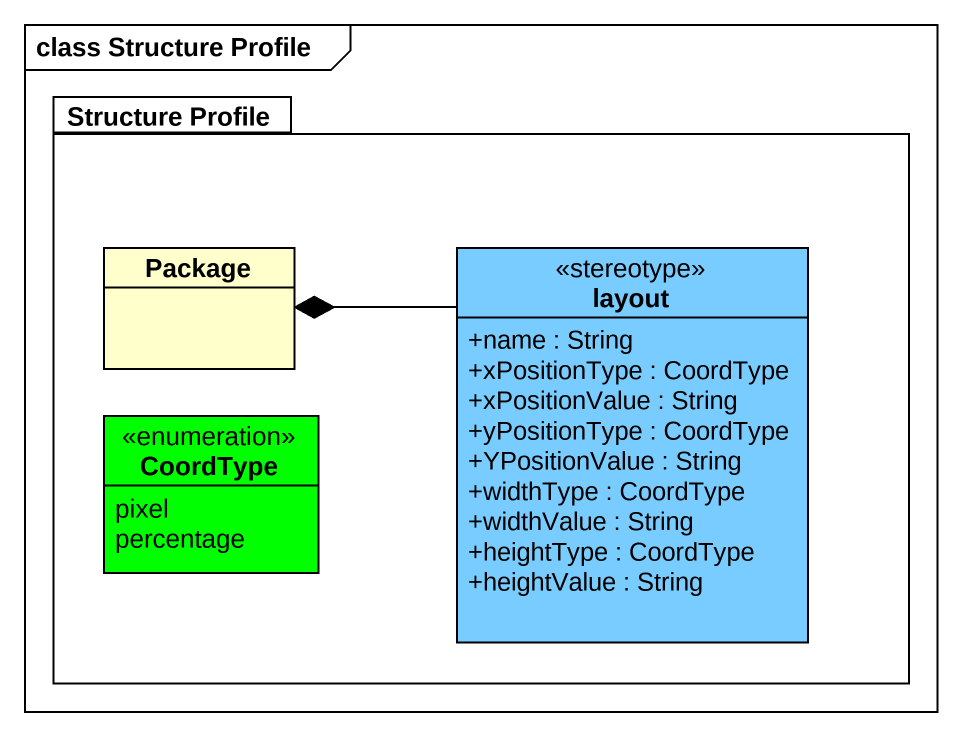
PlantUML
@startuml
mainframe class Structure Profile
hide circle
hide empty members
skinparam classAttributeIconSize 0
package "Structure Profile" as Structure_Profile {
  class "Package" as Package_
  class layout <<stereotype>> #78CCFF {
    +name : String
    +xPositionType : CoordType
    +xPositionValue : String
    +yPositionType : CoordType
    +YPositionValue : String
    +widthType : CoordType
    +widthValue : String
    +heightType : CoordType
    +heightValue : String
  }
  enum CoordType #00FF00 {
    pixel
    percentage
  }
}
layout -left-* Package_
@enduml
